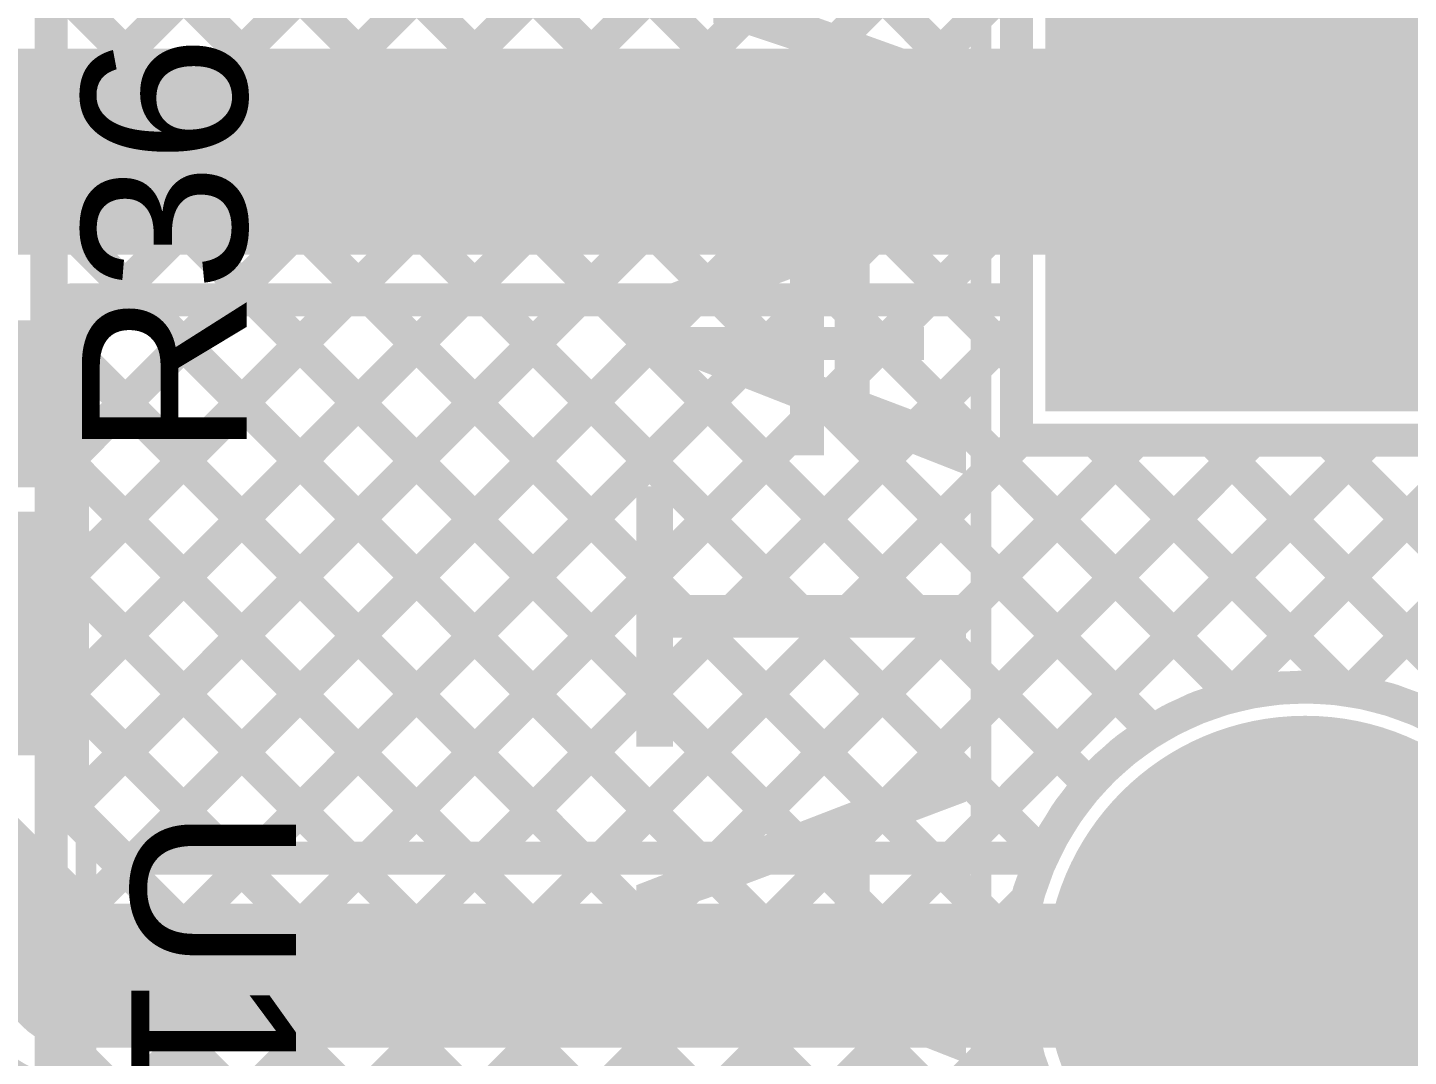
# Model space of a CAD drawing. Header units: millimetres. Extents: x 0 to 214, y 0 to 214.
# Drawn here: x 6.0198 to 6.3551, y 1.4554 to 1.7051 of the extents above; entities that cross this region are included whole.
import ezdxf

# ---------------------------------------------------------------- set-up
doc = ezdxf.new("R2010")
doc.units = ezdxf.units.MM
doc.header["$MEASUREMENT"] = 0
for name, color, linetype in [('BottomLayer', 5, 'Continuous'), ('BottomSolder', 6, 'Continuous'), ('MultiLayer', 9, 'Continuous'), ('PadHoleLayer', 156, 'Continuous'), ('TopLayer', 1, 'Continuous'), ('TopOverlay', 2, 'Continuous'), ('TopPaste', 8, 'Continuous'), ('TopSolder', 216, 'Continuous')]:
    doc.layers.add(name, color=color, linetype=linetype)
doc.styles.add('Arial', font='', dxfattribs={"height": 0.2})
doc.styles.get('Arial').set_extended_font_data('Arial')

# ---------------------------------------------------------------- blocks, each defined once
blk = doc.blocks.new('PS2801C_1_F3_A_24')
at = {"layer": 'TopLayer'}
for points in [[(-0.14961, 0.04272), (-0.09843, 0.04272), (-0.09843, 0.00728), (-0.14961, 0.00728)], [(0.09843, 0.04272), (0.14961, 0.04272), (0.14961, 0.00728), (0.09843, 0.00728)], [(-0.14961, -0.00728), (-0.09843, -0.00728), (-0.09843, -0.04272), (-0.14961, -0.04272)], [(0.09843, -0.00728), (0.14961, -0.00728), (0.14961, -0.04272), (0.09843, -0.04272)]]:
    blk.add_hatch(color=1, dxfattribs=at).paths.add_polyline_path(points)
at = {"layer": 'TopPaste'}
for points in [[(-0.14961, 0.04272), (-0.09843, 0.04272), (-0.09843, 0.00728), (-0.14961, 0.00728)], [(0.09843, 0.04272), (0.14961, 0.04272), (0.14961, 0.00728), (0.09843, 0.00728)], [(-0.14961, -0.00728), (-0.09843, -0.00728), (-0.09843, -0.04272), (-0.14961, -0.04272)], [(0.09843, -0.00728), (0.14961, -0.00728), (0.14961, -0.04272), (0.09843, -0.04272)]]:
    blk.add_hatch(color=8, dxfattribs=at).paths.add_polyline_path(points)
at = {"layer": 'TopSolder'}
for points in [[(-0.15361, 0.04672), (-0.09443, 0.04672), (-0.09443, 0.00328), (-0.15361, 0.00328)], [(0.09443, 0.04672), (0.15361, 0.04672), (0.15361, 0.00328), (0.09443, 0.00328)], [(-0.15361, -0.00328), (-0.09443, -0.00328), (-0.09443, -0.04672), (-0.15361, -0.04672)], [(0.09443, -0.00328), (0.15361, -0.00328), (0.15361, -0.04672), (0.09443, -0.04672)]]:
    blk.add_hatch(color=216, dxfattribs=at).paths.add_polyline_path(points)
at = {"layer": 'TopOverlay'}
for points, const_width in [([(-0.14002, 0.053, 1), (-0.14843, 0.053, 1)], 0.005), ([(-0.07547, 0.057, 1), (-0.07297, 0.057, 1)], 0.0025), ([(0.07753, 0.057, 1), (0.08003, 0.057, 1)], 0.0025), ([(-0.14968, 0.053, 1), (-0.14718, 0.053, 1)], 0.0025), ([(-0.14127, 0.053, 1), (-0.13877, 0.053, 1)], 0.0025), ([(-0.07547, -0.057, 1), (-0.07297, -0.057, 1)], 0.0025), ([(0.07753, -0.057, 1), (0.08003, -0.057, 1)], 0.0025)]:
    blk.add_lwpolyline(points, format="xyb", close=True, dxfattribs=dict(at, const_width=const_width))
at = {"layer": 'TopOverlay', "const_width": 0.005}
for points in [[(0.07878, 0.057), (-0.07422, 0.057)], [(0.07878, -0.057), (-0.07422, -0.057)]]:
    blk.add_lwpolyline(points, dxfattribs=at)
blk = doc.blocks.new('TBP01R1_508_03BE_87')
at = {"layer": 'BottomLayer'}
blk.add_hatch(color=5, dxfattribs=at).paths.add_polyline_path([(-0.15906, 0.05906), (-0.04094, 0.05906), (-0.04094, -0.05906), (-0.15906, -0.05906)])
h = blk.add_hatch(color=5, dxfattribs=at)
edge = h.paths.add_edge_path()
edge.add_arc((0.1, 0), 0.05906, 0, 360)
at = {"layer": 'BottomSolder'}
blk.add_hatch(color=6, dxfattribs=at).paths.add_polyline_path([(-0.16306, 0.06306), (-0.03694, 0.06306), (-0.03694, -0.06306), (-0.16306, -0.06306)])
h = blk.add_hatch(color=6, dxfattribs=at)
edge = h.paths.add_edge_path()
edge.add_arc((0.1, 0), 0.06306, 0, 360)
at = {"layer": 'MultiLayer'}
blk.add_hatch(color=9, dxfattribs=at).paths.add_polyline_path([(-0.15906, 0.05906), (-0.04094, 0.05906), (-0.04094, -0.05906), (-0.15906, -0.05906)])
h = blk.add_hatch(color=9, dxfattribs=at)
edge = h.paths.add_edge_path()
edge.add_arc((0.1, 0), 0.05906, 0, 360)
at = {"layer": 'PadHoleLayer'}
h = blk.add_hatch(color=156, dxfattribs=at)
edge = h.paths.add_edge_path()
edge.add_arc((-0.1, 0), 0.03346, 0, 360)
h = blk.add_hatch(color=156, dxfattribs=at)
edge = h.paths.add_edge_path()
edge.add_arc((0.1, 0), 0.03346, 0, 360)
at = {"layer": 'TopLayer'}
blk.add_hatch(color=1, dxfattribs=at).paths.add_polyline_path([(-0.15906, 0.05906), (-0.04094, 0.05906), (-0.04094, -0.05906), (-0.15906, -0.05906)])
h = blk.add_hatch(color=1, dxfattribs=at)
edge = h.paths.add_edge_path()
edge.add_arc((0.1, 0), 0.05906, 0, 360)
at = {"layer": 'TopSolder'}
blk.add_hatch(color=216, dxfattribs=at).paths.add_polyline_path([(-0.16306, 0.06306), (-0.03694, 0.06306), (-0.03694, -0.06306), (-0.16306, -0.06306)])
h = blk.add_hatch(color=216, dxfattribs=at)
edge = h.paths.add_edge_path()
edge.add_arc((0.1, 0), 0.06306, 0, 360)
at = {"layer": 'TopOverlay'}
for points, const_width in [([(-0.10306, -0.067, 1), (-0.11094, -0.067, 1)], 0.00787), ([(-0.11291, -0.067, 1), (-0.10897, -0.067, 1)], 0.00394), ([(-0.10503, -0.067, 1), (-0.10109, -0.067, 1)], 0.00394)]:
    blk.add_lwpolyline(points, format="xyb", close=True, dxfattribs=dict(at, const_width=const_width))
at = {"layer": 'TopOverlay', "const_width": 0.005}
blk.add_lwpolyline([(0.4315, -0.07874), (-0.2315, -0.07874)], dxfattribs=at)
blk = doc.blocks.new('RES_0603_219')
at = {"layer": 'TopLayer'}
for points in [[(-0.015, 0.0175), (-0.015, -0.0175), (-0.045, -0.0175), (-0.045, 0.0175)], [(0.045, 0.0175), (0.045, -0.0175), (0.015, -0.0175), (0.015, 0.0175)]]:
    blk.add_hatch(color=1, dxfattribs=at).paths.add_polyline_path(points)
at = {"layer": 'TopPaste'}
for points in [[(-0.015, 0.0175), (-0.015, -0.0175), (-0.045, -0.0175), (-0.045, 0.0175)], [(0.045, 0.0175), (0.045, -0.0175), (0.015, -0.0175), (0.015, 0.0175)]]:
    blk.add_hatch(color=8, dxfattribs=at).paths.add_polyline_path(points)
at = {"layer": 'TopSolder'}
for points in [[(-0.011, 0.0215), (-0.011, -0.0215), (-0.049, -0.0215), (-0.049, 0.0215)], [(0.049, 0.0215), (0.049, -0.0215), (0.011, -0.0215), (0.011, 0.0215)]]:
    blk.add_hatch(color=216, dxfattribs=at).paths.add_polyline_path(points)
at = {"layer": 'TopOverlay', "const_width": 0.005}
for points in [[(-0.049, 0.021), (0.049, 0.021)], [(-0.049, 0.021), (-0.049, -0.021)], [(0.049, 0.021), (0.049, -0.021)], [(-0.049, -0.021), (0.049, -0.021)]]:
    blk.add_lwpolyline(points, dxfattribs=at)
at = {"layer": 'TopOverlay', "const_width": 0.0025}
for points in [[(-0.05025, 0.021, 1), (-0.04775, 0.021, 1)], [(-0.05025, 0.021, 1), (-0.04775, 0.021, 1)], [(0.04775, 0.021, 1), (0.05025, 0.021, 1)], [(0.04775, 0.021, 1), (0.05025, 0.021, 1)], [(-0.05025, -0.021, 1), (-0.04775, -0.021, 1)], [(-0.05025, -0.021, 1), (-0.04775, -0.021, 1)], [(0.04775, -0.021, 1), (0.05025, -0.021, 1)], [(0.04775, -0.021, 1), (0.05025, -0.021, 1)]]:
    blk.add_lwpolyline(points, format="xyb", close=True, dxfattribs=at)

msp = doc.modelspace()

# ---------------------------------------------------------------- linework, layer by layer
at = {"layer": 'BottomLayer'}
for points, const_width in [([(6.0255, 1.53944), (6.549, 2.06294)], 0.008), ([(6.0255, 1.51115), (6.549, 2.03465)], 0.008), ([(6.0255, 1.94319), (6.25994, 1.70875)], 0.008), ([(6.0255, 1.68086), (6.26591, 1.92127)], 0.008), ([(6.0255, 1.91491), (6.25994, 1.68046)], 0.008), ([(6.0255, 1.65258), (6.27797, 1.90505)], 0.008), ([(6.0255, 1.62429), (6.29398, 1.89277)], 0.008), ([(6.0255, 1.88662), (6.25994, 1.65218)], 0.008), ([(6.0255, 1.59601), (6.31445, 1.88495)], 0.008), ([(6.0255, 1.56772), (6.34206, 1.88428)], 0.008), ([(6.0255, 1.85834), (6.25994, 1.62389)], 0.008), ([(6.0255, 1.15), (6.0255, 1.84)], 0.008), ([(6.0255, 1.83005), (6.31267, 1.54288)], 0.008), ([(6.0255, 1.80177), (6.29287, 1.5344)], 0.008), ([(6.0255, 1.77348), (6.27755, 1.52144)], 0.008), ([(6.0255, 1.7452), (6.26638, 1.50432)], 0.008), ([(6.25994, 1.60494), (6.25994, 1.74506)], 0.008), ([(6.0255, 1.48287), (6.25994, 1.71732)], 0.008), ([(6.0255, 1.71692), (6.26031, 1.48211)], 0.008), ([(6.33, 1.675), (6.476, 1.675)], 0.05), ([(6.0255, 1.45459), (6.25994, 1.68903)], 0.008), ([(6.0255, 1.68863), (6.26483, 1.4493)], 0.008), ([(6.0255, 1.4263), (6.25994, 1.66075)], 0.008), ([(6.0255, 1.66035), (6.33826, 1.34759)], 0.008), ([(6.34132, 1.54413), (6.43619, 1.639)], 0.008), ([(6.0255, 1.39802), (6.25994, 1.63246)], 0.008), ([(6.0255, 1.63206), (6.31181, 1.34575)], 0.008), ([(6.0255, 1.36973), (6.26071, 1.60494)], 0.008), ([(6.0255, 1.34145), (6.289, 1.60494)], 0.008), ([(6.0255, 1.28488), (6.34556, 1.60494)], 0.008), ([(6.0255, 1.31316), (6.31728, 1.60494)], 0.008), ([(6.0255, 1.60378), (6.29193, 1.33735)], 0.008), ([(6.25994, 1.60494), (6.40006, 1.60494)], 0.008), ([(6.27889, 1.60494), (6.33942, 1.54442)], 0.008), ([(6.30718, 1.60494), (6.544, 1.36812)], 0.008), ([(6.31146, 1.54256), (6.37385, 1.60494)], 0.008), ([(6.33546, 1.60494), (6.544, 1.39641)], 0.008), ([(6.0255, 1.57549), (6.27638, 1.32462)], 0.008), ([(6.0255, 1.54721), (6.26479, 1.30793)], 0.008), ([(6.0255, 1.51893), (6.25787, 1.28656)], 0.008), ([(6.0255, 1.2566), (6.26244, 1.49354)], 0.008), ([(6.0255, 1.49064), (6.25922, 1.25693)], 0.008), ([(6.0255, 1.22831), (6.26087, 1.46368)], 0.008), ([(6.0255, 1.46236), (6.24597, 1.24188)], 0.008)]:
    msp.add_lwpolyline(points, dxfattribs=dict(at, const_width=const_width))
for points, const_width in [([(6.25794, 1.70875, 1), (6.26194, 1.70875, 1)], 0.004), ([(6.3175, 1.675, 1), (6.3425, 1.675, 1)], 0.025), ([(6.25794, 1.68903, 1), (6.26194, 1.68903, 1)], 0.004), ([(6.0235, 1.68863, 1), (6.0275, 1.68863, 1)], 0.004), ([(6.0235, 1.68086, 1), (6.0275, 1.68086, 1)], 0.004), ([(6.25794, 1.68046, 1), (6.26194, 1.68046, 1)], 0.004), ([(6.0235, 1.66035, 1), (6.0275, 1.66035, 1)], 0.004), ([(6.25794, 1.66075, 1), (6.26194, 1.66075, 1)], 0.004), ([(6.0235, 1.65258, 1), (6.0275, 1.65258, 1)], 0.004), ([(6.25794, 1.65218, 1), (6.26194, 1.65218, 1)], 0.004), ([(6.0235, 1.63206, 1), (6.0275, 1.63206, 1)], 0.004), ([(6.25794, 1.63246, 1), (6.26194, 1.63246, 1)], 0.004), ([(6.0235, 1.62429, 1), (6.0275, 1.62429, 1)], 0.004), ([(6.25794, 1.62389, 1), (6.26194, 1.62389, 1)], 0.004), ([(6.0235, 1.60378, 1), (6.0275, 1.60378, 1)], 0.004), ([(6.25794, 1.60494, 1), (6.26194, 1.60494, 1)], 0.004), ([(6.25794, 1.60494, 1), (6.26194, 1.60494, 1)], 0.004), ([(6.25871, 1.60494, 1), (6.26271, 1.60494, 1)], 0.004), ([(6.27689, 1.60494, 1), (6.28089, 1.60494, 1)], 0.004), ([(6.287, 1.60494, 1), (6.291, 1.60494, 1)], 0.004), ([(6.30518, 1.60494, 1), (6.30918, 1.60494, 1)], 0.004), ([(6.31528, 1.60494, 1), (6.31928, 1.60494, 1)], 0.004), ([(6.33346, 1.60494, 1), (6.33746, 1.60494, 1)], 0.004), ([(6.34356, 1.60494, 1), (6.34756, 1.60494, 1)], 0.004), ([(6.0235, 1.59601, 1), (6.0275, 1.59601, 1)], 0.004), ([(6.0235, 1.57549, 1), (6.0275, 1.57549, 1)], 0.004), ([(6.0235, 1.56772, 1), (6.0275, 1.56772, 1)], 0.004), ([(6.0235, 1.54721, 1), (6.0275, 1.54721, 1)], 0.004), ([(6.40006, 1.475, 1), (6.25994, 1.475, 1)], 0.008), ([(6.30946, 1.54256, 1), (6.31346, 1.54256, 1)], 0.004), ([(6.31067, 1.54288, 1), (6.31467, 1.54288, 1)], 0.004), ([(6.33742, 1.54442, 1), (6.34142, 1.54442, 1)], 0.004), ([(6.33932, 1.54413, 1), (6.34332, 1.54413, 1)], 0.004), ([(6.0235, 1.53944, 1), (6.0275, 1.53944, 1)], 0.004), ([(6.29087, 1.5344, 1), (6.29487, 1.5344, 1)], 0.004), ([(6.27555, 1.52144, 1), (6.27955, 1.52144, 1)], 0.004), ([(6.0235, 1.51893, 1), (6.0275, 1.51893, 1)], 0.004), ([(6.0235, 1.51115, 1), (6.0275, 1.51115, 1)], 0.004), ([(6.26438, 1.50432, 1), (6.26838, 1.50432, 1)], 0.004), ([(6.26044, 1.49354, 1), (6.26444, 1.49354, 1)], 0.004), ([(6.0235, 1.49064, 1), (6.0275, 1.49064, 1)], 0.004), ([(6.0235, 1.48287, 1), (6.0275, 1.48287, 1)], 0.004), ([(6.25831, 1.48211, 1), (6.26231, 1.48211, 1)], 0.004), ([(6.25794, 1.475, 1), (6.26194, 1.475, 1)], 0.004), ([(6.0235, 1.46236, 1), (6.0275, 1.46236, 1)], 0.004), ([(6.25887, 1.46368, 1), (6.26287, 1.46368, 1)], 0.004), ([(6.0235, 1.45459, 1), (6.0275, 1.45459, 1)], 0.004)]:
    msp.add_lwpolyline(points, format="xyb", close=True, dxfattribs=dict(at, const_width=const_width))
at = {"layer": 'TopLayer'}
for points, const_width in [([(6.002, 1.675), (6.002, 1.675)], 0.05), ([(6.002, 1.675), (6.33, 1.675)], 0.05), ([(6.34132, 1.54413), (6.49, 1.69281)], 0.008), ([(6.0305, 1.60101), (6.06849, 1.639)], 0.008), ([(6.0305, 1.62929), (6.04021, 1.639)], 0.008), ([(6.0305, 1.639), (6.25994, 1.639)], 0.008), ([(6.0305, 1.51615), (6.15335, 1.639)], 0.008), ([(6.0305, 1.615), (6.0305, 1.639)], 0.008), ([(6.03072, 1.57294), (6.09678, 1.639)], 0.008), ([(6.03072, 1.54466), (6.12506, 1.639)], 0.008), ([(6.04613, 1.5035), (6.18163, 1.639)], 0.008), ([(6.04685, 1.639), (6.18235, 1.5035)], 0.008), ([(6.07441, 1.5035), (6.20991, 1.639)], 0.008), ([(6.07513, 1.639), (6.21063, 1.5035)], 0.008), ([(6.1027, 1.5035), (6.2382, 1.639)], 0.008), ([(6.10342, 1.639), (6.23892, 1.5035)], 0.008), ([(6.1317, 1.639), (6.26638, 1.50432)], 0.008), ([(6.15998, 1.639), (6.27755, 1.52144)], 0.008), ([(6.18827, 1.639), (6.29287, 1.5344)], 0.008), ([(6.21655, 1.639), (6.31267, 1.54288)], 0.008), ([(6.24484, 1.639), (6.25994, 1.62389)], 0.008), ([(6.25994, 1.60494), (6.25994, 1.639)], 0.008), ([(6.13098, 1.5035), (6.25994, 1.63246)], 0.008), ([(6.0305, 1.62706), (6.15406, 1.5035)], 0.008), ([(6.0305, 1.59461), (6.0305, 1.615)], 0.008), ([(6.0305, 1.59461), (6.0305, 1.615)], 0.008), ([(6.15927, 1.5035), (6.26071, 1.60494)], 0.008), ([(6.18755, 1.5035), (6.289, 1.60494)], 0.008), ([(6.21584, 1.5035), (6.31728, 1.60494)], 0.008), ([(6.24412, 1.5035), (6.34556, 1.60494)], 0.008), ([(6.25994, 1.60494), (6.40006, 1.60494)], 0.008), ([(6.27889, 1.60494), (6.33942, 1.54442)], 0.008), ([(6.30718, 1.60494), (6.45811, 1.45402)], 0.008), ([(6.31146, 1.54256), (6.37385, 1.60494)], 0.008), ([(6.33546, 1.60494), (6.47225, 1.46816)], 0.008), ([(6.0305, 1.59878), (6.12578, 1.5035)], 0.008), ([(6.0305, 1.589), (6.0305, 1.59461)], 0.008), ([(6.0305, 1.589), (6.0305, 1.59461)], 0.008), ([(6.03072, 1.52143), (6.03072, 1.59461)], 0.008), ([(6.03072, 1.57028), (6.09749, 1.5035)], 0.008), ([(6.03072, 1.54199), (6.06921, 1.5035)], 0.008), ([(6.0305, 1.51581), (6.0305, 1.52143)], 0.008), ([(6.002, 1.504), (6.031, 1.475)], 0.035), ([(6.0305, 1.51581), (6.04281, 1.5035)], 0.008), ([(6.04281, 1.5035), (6.266, 1.5035)], 0.008), ([(6.031, 1.475), (6.33, 1.475)], 0.035)]:
    msp.add_lwpolyline(points, dxfattribs=dict(at, const_width=const_width))
for points, const_width in [([(5.9895, 1.675, 1), (6.0145, 1.675, 1)], 0.025), ([(5.9895, 1.675, 1), (6.0145, 1.675, 1)], 0.025), ([(5.9895, 1.675, 1), (6.0145, 1.675, 1)], 0.025), ([(6.3175, 1.675, 1), (6.3425, 1.675, 1)], 0.025), ([(6.0285, 1.639, 1), (6.0325, 1.639, 1)], 0.004), ([(6.0285, 1.639, 1), (6.0325, 1.639, 1)], 0.004), ([(6.03821, 1.639, 1), (6.04221, 1.639, 1)], 0.004), ([(6.04485, 1.639, 1), (6.04885, 1.639, 1)], 0.004), ([(6.06649, 1.639, 1), (6.07049, 1.639, 1)], 0.004), ([(6.07313, 1.639, 1), (6.07713, 1.639, 1)], 0.004), ([(6.09478, 1.639, 1), (6.09878, 1.639, 1)], 0.004), ([(6.10142, 1.639, 1), (6.10542, 1.639, 1)], 0.004), ([(6.12306, 1.639, 1), (6.12706, 1.639, 1)], 0.004), ([(6.1297, 1.639, 1), (6.1337, 1.639, 1)], 0.004), ([(6.15135, 1.639, 1), (6.15535, 1.639, 1)], 0.004), ([(6.15798, 1.639, 1), (6.16198, 1.639, 1)], 0.004), ([(6.17963, 1.639, 1), (6.18363, 1.639, 1)], 0.004), ([(6.18627, 1.639, 1), (6.19027, 1.639, 1)], 0.004), ([(6.20791, 1.639, 1), (6.21191, 1.639, 1)], 0.004), ([(6.21455, 1.639, 1), (6.21855, 1.639, 1)], 0.004), ([(6.2362, 1.639, 1), (6.2402, 1.639, 1)], 0.004), ([(6.24284, 1.639, 1), (6.24684, 1.639, 1)], 0.004), ([(6.25794, 1.639, 1), (6.26194, 1.639, 1)], 0.004), ([(6.25794, 1.639, 1), (6.26194, 1.639, 1)], 0.004), ([(6.25794, 1.63246, 1), (6.26194, 1.63246, 1)], 0.004), ([(6.0285, 1.62929, 1), (6.0325, 1.62929, 1)], 0.004), ([(6.0285, 1.62706, 1), (6.0325, 1.62706, 1)], 0.004), ([(6.25794, 1.62389, 1), (6.26194, 1.62389, 1)], 0.004), ([(6.0285, 1.615, 1), (6.0325, 1.615, 1)], 0.004), ([(6.0285, 1.615, 1), (6.0325, 1.615, 1)], 0.004), ([(6.0285, 1.615, 1), (6.0325, 1.615, 1)], 0.004), ([(6.25794, 1.60494, 1), (6.26194, 1.60494, 1)], 0.004), ([(6.25794, 1.60494, 1), (6.26194, 1.60494, 1)], 0.004), ([(6.25871, 1.60494, 1), (6.26271, 1.60494, 1)], 0.004), ([(6.27689, 1.60494, 1), (6.28089, 1.60494, 1)], 0.004), ([(6.287, 1.60494, 1), (6.291, 1.60494, 1)], 0.004), ([(6.30518, 1.60494, 1), (6.30918, 1.60494, 1)], 0.004), ([(6.31528, 1.60494, 1), (6.31928, 1.60494, 1)], 0.004), ([(6.33346, 1.60494, 1), (6.33746, 1.60494, 1)], 0.004), ([(6.34356, 1.60494, 1), (6.34756, 1.60494, 1)], 0.004), ([(6.0285, 1.60101, 1), (6.0325, 1.60101, 1)], 0.004), ([(6.0285, 1.59878, 1), (6.0325, 1.59878, 1)], 0.004), ([(6.0285, 1.59461, 1), (6.0325, 1.59461, 1)], 0.004), ([(6.0285, 1.59461, 1), (6.0325, 1.59461, 1)], 0.004), ([(6.0285, 1.59461, 1), (6.0325, 1.59461, 1)], 0.004), ([(6.0285, 1.59461, 1), (6.0325, 1.59461, 1)], 0.004), ([(6.02872, 1.59461, 1), (6.03272, 1.59461, 1)], 0.004), ([(6.0285, 1.589, 1), (6.0325, 1.589, 1)], 0.004), ([(6.0285, 1.589, 1), (6.0325, 1.589, 1)], 0.004), ([(6.02872, 1.57294, 1), (6.03272, 1.57294, 1)], 0.004), ([(6.02872, 1.57028, 1), (6.03272, 1.57028, 1)], 0.004), ([(6.02872, 1.54466, 1), (6.03272, 1.54466, 1)], 0.004), ([(6.02872, 1.54199, 1), (6.03272, 1.54199, 1)], 0.004), ([(6.30946, 1.54256, 1), (6.31346, 1.54256, 1)], 0.004), ([(6.31067, 1.54288, 1), (6.31467, 1.54288, 1)], 0.004), ([(6.33742, 1.54442, 1), (6.34142, 1.54442, 1)], 0.004), ([(6.33932, 1.54413, 1), (6.34332, 1.54413, 1)], 0.004), ([(6.29087, 1.5344, 1), (6.29487, 1.5344, 1)], 0.004), ([(6.0285, 1.52143, 1), (6.0325, 1.52143, 1)], 0.004), ([(6.02872, 1.52143, 1), (6.03272, 1.52143, 1)], 0.004), ([(6.27555, 1.52144, 1), (6.27955, 1.52144, 1)], 0.004), ([(6.0285, 1.51615, 1), (6.0325, 1.51615, 1)], 0.004), ([(6.0285, 1.51581, 1), (6.0325, 1.51581, 1)], 0.004), ([(6.0285, 1.51581, 1), (6.0325, 1.51581, 1)], 0.004), ([(6.04081, 1.5035, 1), (6.04481, 1.5035, 1)], 0.004), ([(6.04081, 1.5035, 1), (6.04481, 1.5035, 1)], 0.004), ([(6.04413, 1.5035, 1), (6.04813, 1.5035, 1)], 0.004), ([(6.06721, 1.5035, 1), (6.07121, 1.5035, 1)], 0.004), ([(6.07241, 1.5035, 1), (6.07641, 1.5035, 1)], 0.004), ([(6.09549, 1.5035, 1), (6.09949, 1.5035, 1)], 0.004), ([(6.1007, 1.5035, 1), (6.1047, 1.5035, 1)], 0.004), ([(6.12378, 1.5035, 1), (6.12778, 1.5035, 1)], 0.004), ([(6.12898, 1.5035, 1), (6.13298, 1.5035, 1)], 0.004), ([(6.15206, 1.5035, 1), (6.15606, 1.5035, 1)], 0.004), ([(6.15727, 1.5035, 1), (6.16127, 1.5035, 1)], 0.004), ([(6.18035, 1.5035, 1), (6.18435, 1.5035, 1)], 0.004), ([(6.18555, 1.5035, 1), (6.18955, 1.5035, 1)], 0.004), ([(6.20863, 1.5035, 1), (6.21263, 1.5035, 1)], 0.004), ([(6.21384, 1.5035, 1), (6.21784, 1.5035, 1)], 0.004), ([(6.23692, 1.5035, 1), (6.24092, 1.5035, 1)], 0.004), ([(6.24212, 1.5035, 1), (6.24612, 1.5035, 1)], 0.004), ([(6.264, 1.5035, 1), (6.268, 1.5035, 1)], 0.004), ([(6.264, 1.5035, 1), (6.268, 1.5035, 1)], 0.004), ([(6.26438, 1.50432, 1), (6.26838, 1.50432, 1)], 0.004), ([(6.02225, 1.475, 1), (6.03975, 1.475, 1)], 0.0175), ([(6.02225, 1.475, 1), (6.03975, 1.475, 1)], 0.0175), ([(6.32125, 1.475, 1), (6.33875, 1.475, 1)], 0.0175)]:
    msp.add_lwpolyline(points, format="xyb", close=True, dxfattribs=dict(at, const_width=const_width))
at = {"layer": 'TopLayer', "const_width": 0.008}
for points in [[(6.266, 1.5035, -0.809745), (6.40006, 1.475)], [(6.40006, 1.475, -0.809745), (6.266, 1.4465)], [(6.031, 1.4465, -0.199451), (6.01081, 1.45489)], [(6.031, 1.4465, -0.198912), (6.01085, 1.45485)]]:
    msp.add_lwpolyline(points, format="xyb", dxfattribs=at)

# ---------------------------------------------------------------- block references
for name, p, rotation in [('TBP01R1_508_03BE_87', (6.33, 1.575), 270), ('RES_0603_219', (6.002, 1.645), 90), ('PS2801C_1_F3_A_24', (5.977, 1.434), 270)]:
    msp.add_blockref(name, p, dxfattribs=dict(rotation=rotation))

# ---------------------------------------------------------------- texts
at = {"layer": 'TopOverlay', "style": 'Arial'}
for s, height, rotation, p in [('+ve', 0.08, 90, (6.2477, 1.59583)), ('R36', 0.04, 90, (6.07299, 1.60068)), ('DATA', 0.08, 90, (6.24764, 1.37283)), ('U14', 0.04, 270, (6.04501, 1.51598))]:
    msp.add_text(s, height=height, rotation=rotation, dxfattribs=at).set_placement(p)

doc.saveas('drawing.dxf')
